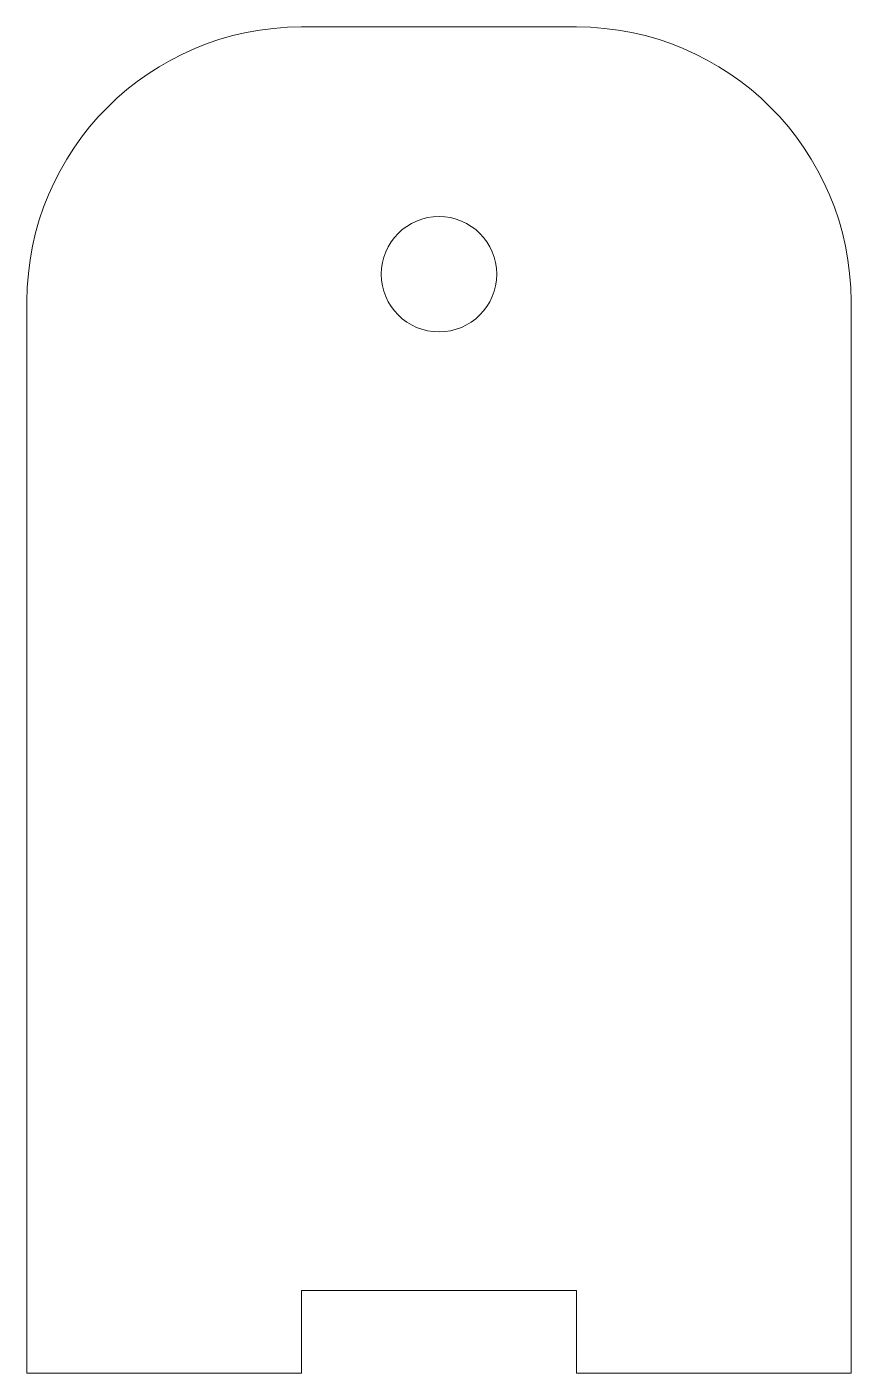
# Model space of a CAD drawing. Header units: millimetres. Extents: x 0 to 30, y 0 to 49.
import ezdxf

# ---------------------------------------------------------------- set-up
doc = ezdxf.new("R2010")
doc.units = ezdxf.units.MM
doc.layers.add('Camera_A', color=1, linetype='CONTINUOUS', lineweight=0)

msp = doc.modelspace()

# ---------------------------------------------------------------- linework, layer by layer
at = {"layer": 'Camera_A'}
for p, q in [((20, 49), (10, 49)), ((0, 39), (0, 29)), ((30, 39), (30, 29)), ((0, 29), (0, 4)), ((30, 4), (30, 29)), ((0, 4), (0, 0)), ((30, 0), (30, 4)), ((10, 0), (10, 3)), ((10, 3), (20, 3)), ((20, 3), (20, 0)), ((0, 0), (4, 0)), ((4, 0), (10, 0)), ((20, 0), (26, 0)), ((26, 0), (30, 0))]:
    msp.add_line(p, q, dxfattribs=at)
msp.add_circle((15, 40), 2.1, dxfattribs=at)
for centre, start, end in [((10, 39), 90, 180), ((20, 39), 0, 90)]:
    msp.add_arc(centre, 10, start, end, dxfattribs=at)

doc.saveas('drawing.dxf')
